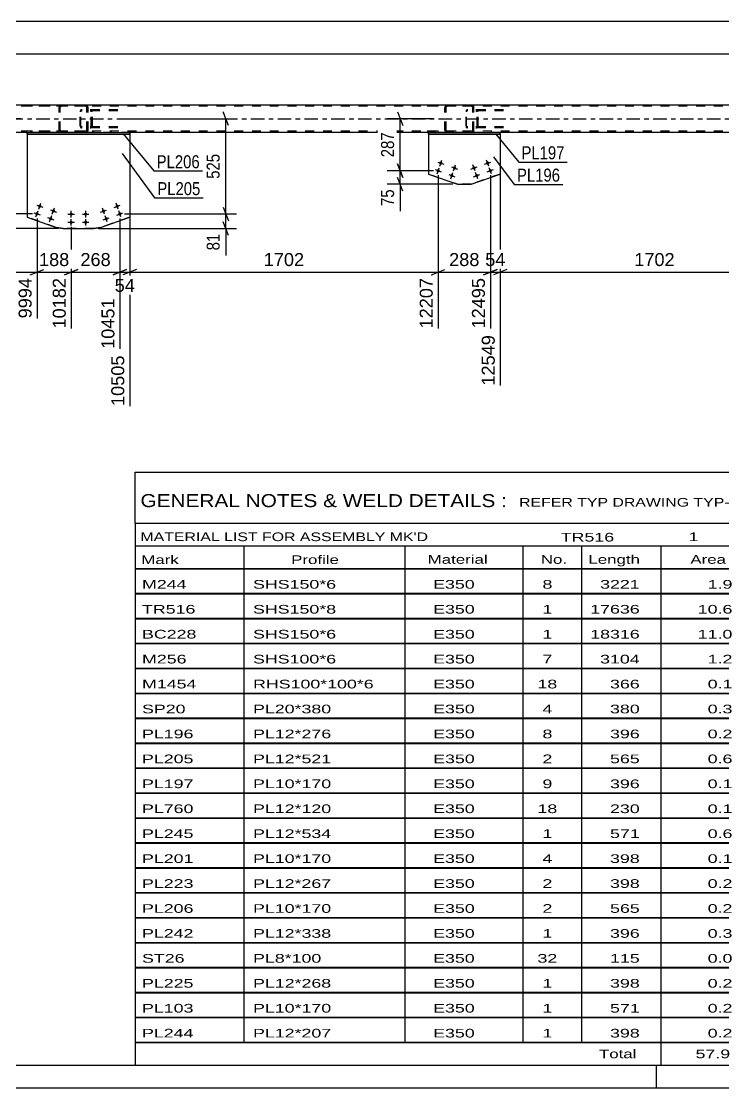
# Model space of a CAD drawing. Header units: millimetres. Extents: x -55 to 786, y -408 to 186.
# Drawn here: x 435.8 to 590.8, y -407.5 to -172.3 of the extents above; entities that cross this region are included whole.
import ezdxf

# ---------------------------------------------------------------- set-up
doc = ezdxf.new("R2010")
doc.units = ezdxf.units.MM
doc.linetypes.add('DXK_LINE_DOT2', pattern=[3.9198, 1.9599, -1.9599])
doc.linetypes.add('DXK_LINE_DOT3', pattern=[5.9187, 2.979, -0.9799, 0.9799, -0.9799])
doc.styles.add('Arial', font='ARIAL.TTF', dxfattribs={"height": 0.2})
doc.styles.add('Arial Narrow', font='ARIALN.TTF', dxfattribs={"height": 0.2})

# ---------------------------------------------------------------- blocks, each defined once
blk = doc.blocks.new('Unknown-318893114-1115')
at = {"color": 5, "linetype": 'Continuous'}
for p, q in [((-50.08, -402.53), (780.92, -402.53)), ((575.92, -407.53), (575.92, -402.53)), ((-55.08, -407.53), (785.92, -407.53))]:
    blk.add_line(p, q, dxfattribs=at)
blk = doc.blocks.new('Part-318893114-1688 - 1630')
at = {"color": 2, "linetype": 'Continuous'}
for p, q in [((437.09, -197.22), (437.09, -196.82)), ((437.09, -196.82), (459.7, -196.82)), ((437.09, -197.22), (459.7, -197.22)), ((459.7, -196.82), (459.7, -197.22))]:
    blk.add_line(p, q, dxfattribs=at)
at = {"color": 7, "linetype": 'DXK_LINE_DOT2'}
for p, q in [((437.09, -196.82), (437.09, -197.22)), ((459.7, -197.22), (459.7, -196.82))]:
    blk.add_line(p, q, dxfattribs=at)
blk = doc.blocks.new('Part-318893114-1696 - 1630')
at = {"color": 7, "linetype": 'DXK_LINE_DOT2'}
for p, q in [((533.93, -192.11), (533.91, -192.3)), ((533.91, -195.34), (533.91, -192.3)), ((533.98, -191.96), (533.93, -192.11)), ((534.07, -191.85), (533.98, -191.96)), ((534.04, -192.3), (534.05, -192.21)), ((534.04, -195.34), (534.04, -192.3)), ((534.05, -192.21), (534.08, -192.13)), ((534.17, -191.82), (534.07, -191.85)), ((534.08, -192.13), (534.12, -192.08)), ((534.12, -192.08), (534.17, -192.06)), ((542.18, -191.82), (534.17, -191.82)), ((542.18, -192.06), (534.17, -192.06)), ((535.64, -192.06), (535.64, -191.82)), ((536.28, -191.85), (536.09, -191.82)), ((536.09, -192.06), (536.18, -192.08)), ((536.18, -192.08), (536.26, -192.13)), ((536.26, -192.13), (536.32, -192.21)), ((536.32, -192.21), (536.34, -192.3)), ((536.34, -195.34), (536.34, -192.3)), ((536.59, -192.3), (536.55, -192.11)), ((536.59, -195.34), (536.59, -192.3)), ((533.91, -195.34), (533.93, -195.52)), ((533.93, -195.52), (533.98, -195.68)), ((533.98, -195.68), (534.07, -195.78)), ((534.05, -195.43), (534.04, -195.34)), ((534.08, -195.51), (534.05, -195.43)), ((534.07, -195.78), (534.17, -195.82)), ((534.12, -195.56), (534.08, -195.51)), ((534.17, -195.58), (534.12, -195.56)), ((542.18, -195.58), (534.17, -195.58)), ((542.18, -195.82), (534.17, -195.82)), ((535.64, -195.82), (535.64, -195.58)), ((536.18, -195.56), (536.09, -195.58)), ((536.09, -195.82), (536.28, -195.78)), ((536.26, -195.51), (536.18, -195.56)), ((536.32, -195.43), (536.26, -195.51)), ((536.34, -195.34), (536.32, -195.43)), ((536.55, -195.52), (536.59, -195.34))]:
    blk.add_line(p, q, dxfattribs=at)
for centre, start, end in [((536.1, -192.31), 23.8952, 68.8487), ((536.1, -195.32), 291.1513, 336.1048)]:
    blk.add_arc(centre, 0.492, start, end, dxfattribs=at)
blk = doc.blocks.new('Part-318893114-1697 - 1630')
at = {"color": 7, "linetype": 'DXK_LINE_DOT2'}
for p, q in [((448.79, -192.11), (448.77, -192.3)), ((448.77, -195.34), (448.77, -192.3)), ((448.85, -191.96), (448.79, -192.11)), ((448.94, -191.85), (448.85, -191.96)), ((448.91, -192.3), (448.92, -192.21)), ((448.91, -195.34), (448.91, -192.3)), ((448.92, -192.21), (448.94, -192.13)), ((449.04, -191.82), (448.94, -191.85)), ((448.94, -192.13), (448.99, -192.08)), ((448.99, -192.08), (449.04, -192.06)), ((457.05, -191.82), (449.04, -191.82)), ((457.05, -192.06), (449.04, -192.06)), ((450.51, -192.06), (450.51, -191.82)), ((451.14, -191.85), (450.95, -191.82)), ((450.95, -192.06), (451.05, -192.08)), ((451.05, -192.08), (451.13, -192.13)), ((451.13, -192.13), (451.18, -192.21)), ((451.18, -192.21), (451.2, -192.3)), ((451.2, -195.34), (451.2, -192.3)), ((451.46, -192.3), (451.42, -192.11)), ((451.46, -195.34), (451.46, -192.3)), ((448.77, -195.34), (448.79, -195.52)), ((448.79, -195.52), (448.85, -195.68)), ((448.85, -195.68), (448.94, -195.78)), ((448.92, -195.43), (448.91, -195.34)), ((448.94, -195.51), (448.92, -195.43)), ((448.99, -195.56), (448.94, -195.51)), ((448.94, -195.78), (449.04, -195.82)), ((449.04, -195.58), (448.99, -195.56)), ((457.05, -195.58), (449.04, -195.58)), ((457.05, -195.82), (449.04, -195.82)), ((450.51, -195.82), (450.51, -195.58)), ((451.05, -195.56), (450.95, -195.58)), ((450.95, -195.82), (451.14, -195.78)), ((451.13, -195.51), (451.05, -195.56)), ((451.18, -195.43), (451.13, -195.51)), ((451.2, -195.34), (451.18, -195.43)), ((451.42, -195.52), (451.46, -195.34))]:
    blk.add_line(p, q, dxfattribs=at)
for centre, start, end in [((450.97, -192.31), 23.8952, 68.8487), ((450.97, -195.32), 291.1513, 336.1048)]:
    blk.add_arc(centre, 0.492, start, end, dxfattribs=at)
blk = doc.blocks.new('Part-318893114-1897 - 1630')
at = {"color": 7, "linetype": 'DXK_LINE_DOT2'}
for p, q in [((535.13, -190.82), (522.78, -190.82)), ((535.13, -191.06), (522.78, -191.06)), ((529.3, -191.11), (529.26, -191.3)), ((529.26, -196.34), (529.26, -191.3)), ((529.51, -191.3), (529.53, -191.21)), ((529.51, -196.34), (529.51, -191.3)), ((529.53, -191.21), (529.59, -191.13)), ((529.77, -190.82), (529.57, -190.85)), ((529.59, -191.13), (529.67, -191.08)), ((529.67, -191.08), (529.77, -191.06)), ((535.33, -190.85), (535.13, -190.82)), ((535.13, -191.06), (535.23, -191.08)), ((535.23, -191.08), (535.31, -191.13)), ((535.31, -191.13), (535.37, -191.21)), ((535.37, -191.21), (535.39, -191.3)), ((535.39, -196.34), (535.39, -191.3)), ((535.64, -191.3), (535.6, -191.11)), ((535.64, -196.34), (535.64, -191.3)), ((535.13, -196.58), (522.78, -196.58)), ((535.13, -196.82), (522.78, -196.82)), ((529.26, -196.34), (529.3, -196.52)), ((529.53, -196.43), (529.51, -196.34)), ((529.59, -196.51), (529.53, -196.43)), ((529.57, -196.78), (529.77, -196.82)), ((529.67, -196.56), (529.59, -196.51)), ((529.77, -196.58), (529.67, -196.56)), ((535.23, -196.56), (535.13, -196.58)), ((535.13, -196.82), (535.33, -196.78)), ((535.31, -196.51), (535.23, -196.56)), ((535.37, -196.43), (535.31, -196.51)), ((535.39, -196.34), (535.37, -196.43)), ((535.6, -196.52), (535.64, -196.34))]:
    blk.add_line(p, q, dxfattribs=at)
for centre, start, end in [((529.75, -191.32), 110.7597, 155.6815), ((535.15, -191.32), 24.3185, 69.2403), ((529.75, -196.32), 204.3185, 249.2403), ((535.15, -196.32), 290.7597, 335.6815)]:
    blk.add_arc(centre, 0.496, start, end, dxfattribs=at)
blk = doc.blocks.new('Part-318893114-1896 - 1630')
at = {"color": 7, "linetype": 'DXK_LINE_DOT2'}
for p, q in [((450, -190.82), (437.64, -190.82)), ((450, -191.06), (437.64, -191.06)), ((444.16, -191.11), (444.12, -191.3)), ((444.12, -196.34), (444.12, -191.3)), ((444.38, -191.3), (444.4, -191.21)), ((444.38, -196.34), (444.38, -191.3)), ((444.4, -191.21), (444.45, -191.13)), ((444.63, -190.82), (444.44, -190.85)), ((444.45, -191.13), (444.53, -191.08)), ((444.53, -191.08), (444.63, -191.06)), ((450.19, -190.85), (450, -190.82)), ((450, -191.06), (450.09, -191.08)), ((450.09, -191.08), (450.18, -191.13)), ((450.18, -191.13), (450.23, -191.21)), ((450.23, -191.21), (450.25, -191.3)), ((450.25, -196.34), (450.25, -191.3)), ((450.51, -191.3), (450.47, -191.11)), ((450.51, -196.34), (450.51, -191.3)), ((450, -196.58), (437.64, -196.58)), ((450, -196.82), (437.64, -196.82)), ((444.12, -196.34), (444.16, -196.52)), ((444.4, -196.43), (444.38, -196.34)), ((444.45, -196.51), (444.4, -196.43)), ((444.44, -196.78), (444.63, -196.82)), ((444.53, -196.56), (444.45, -196.51)), ((444.63, -196.58), (444.53, -196.56)), ((450.09, -196.56), (450, -196.58)), ((450, -196.82), (450.19, -196.78)), ((450.18, -196.51), (450.09, -196.56)), ((450.23, -196.43), (450.18, -196.51)), ((450.25, -196.34), (450.23, -196.43)), ((450.47, -196.52), (450.51, -196.34))]:
    blk.add_line(p, q, dxfattribs=at)
for centre, start, end in [((444.61, -191.32), 110.7584, 155.6801), ((450.02, -191.32), 24.3199, 69.2416), ((444.61, -196.32), 204.3199, 249.2416), ((450.02, -196.32), 290.7584, 335.6801)]:
    blk.add_arc(centre, 0.496, start, end, dxfattribs=at)
blk = doc.blocks.new('Part-318893114-1892 - 1630')
at = {"color": 2, "linetype": 'Continuous'}
for p, q in [((719.92, -190.82), (54.37, -190.82)), ((437.09, -196.82), (371.19, -196.82)), ((525.6, -196.82), (459.7, -196.82)), ((607.36, -196.82), (541.45, -196.82))]:
    blk.add_line(p, q, dxfattribs=at)
at = {"color": 7, "linetype": 'DXK_LINE_DOT2'}
for p, q in [((719.92, -191.06), (54.37, -191.06)), ((719.92, -196.58), (54.37, -196.58)), ((459.7, -196.82), (437.09, -196.82)), ((541.45, -196.82), (525.6, -196.82))]:
    blk.add_line(p, q, dxfattribs=at)
at = {"color": 7, "linetype": 'DXK_LINE_DOT3'}
blk.add_line((54.37, -193.82), (719.92, -193.82), dxfattribs=at)
blk = doc.blocks.new('Part-318893114-1767 - 1630')
at = {"color": 2, "linetype": 'Continuous'}
for p, q in [((525.6, -197.22), (525.6, -196.82)), ((525.6, -196.82), (541.45, -196.82)), ((525.6, -197.22), (541.45, -197.22)), ((541.45, -196.82), (541.45, -197.22))]:
    blk.add_line(p, q, dxfattribs=at)
at = {"color": 7, "linetype": 'DXK_LINE_DOT2'}
for p, q in [((525.6, -196.82), (525.6, -197.22)), ((541.45, -197.22), (541.45, -196.82))]:
    blk.add_line(p, q, dxfattribs=at)
blk = doc.blocks.new('Bolt-318893114-1936 - 1630')
at = {"linetype": 'Continuous'}
for points in [[(528.03, -203.47), (528.06, -203.4), (528.1, -203.34), (528.16, -203.29), (528.23, -203.25), (528.3, -203.23), (528.38, -203.23), (528.45, -203.24), (528.52, -203.26), (528.59, -203.3), (528.64, -203.35), (528.68, -203.41), (528.71, -203.48), (528.72, -203.56), (528.72, -203.63), (528.71, -203.71), (528.67, -203.77), (528.63, -203.83), (528.57, -203.88), (528.5, -203.92), (528.43, -203.94), (528.36, -203.95), (528.28, -203.94), (528.21, -203.91), (528.15, -203.87), (528.09, -203.82), (528.05, -203.76), (528.02, -203.69), (528.01, -203.61), (528.01, -203.54)], [(531.04, -204.54), (531.07, -204.47), (531.12, -204.41), (531.18, -204.36), (531.24, -204.32), (531.32, -204.3), (531.39, -204.3), (531.47, -204.31), (531.54, -204.33), (531.6, -204.37), (531.66, -204.42), (531.7, -204.48), (531.73, -204.55), (531.74, -204.63), (531.74, -204.7), (531.72, -204.78), (531.69, -204.84), (531.64, -204.9), (531.59, -204.95), (531.52, -204.99), (531.45, -205.01), (531.37, -205.02), (531.3, -205.01), (531.23, -204.98), (531.16, -204.94), (531.11, -204.89), (531.07, -204.83), (531.04, -204.76), (531.02, -204.68), (531.02, -204.61)], [(527.42, -205.16), (527.46, -205.09), (527.5, -205.03), (527.56, -204.99), (527.63, -204.95), (527.7, -204.93), (527.77, -204.92), (527.85, -204.93), (527.92, -204.96), (527.98, -205), (528.04, -205.05), (528.08, -205.11), (528.11, -205.18), (528.12, -205.25), (528.12, -205.33), (528.1, -205.4), (528.07, -205.47), (528.03, -205.53), (527.97, -205.58), (527.9, -205.61), (527.83, -205.64), (527.75, -205.64), (527.68, -205.63), (527.61, -205.61), (527.54, -205.57), (527.49, -205.52), (527.45, -205.45), (527.42, -205.38), (527.41, -205.31), (527.41, -205.23)], [(530.44, -206.23), (530.47, -206.16), (530.52, -206.1), (530.58, -206.06), (530.64, -206.02), (530.71, -206), (530.79, -205.99), (530.86, -206), (530.94, -206.03), (531, -206.07), (531.05, -206.12), (531.1, -206.18), (531.13, -206.25), (531.14, -206.32), (531.14, -206.4), (531.12, -206.47), (531.09, -206.54), (531.04, -206.6), (530.98, -206.65), (530.92, -206.68), (530.85, -206.71), (530.77, -206.71), (530.7, -206.7), (530.62, -206.68), (530.56, -206.64), (530.51, -206.59), (530.46, -206.52), (530.43, -206.45), (530.42, -206.38), (530.42, -206.3)]]:
    blk.add_hatch(color=1, dxfattribs=at).paths.add_polyline_path(points)
at = {"color": 1, "linetype": 'Continuous'}
for p, q in [((527.52, -205.96), (528, -204.6)), ((527.69, -203.35), (529.04, -203.83)), ((528.13, -204.26), (528.61, -202.91)), ((530.7, -204.41), (532.06, -204.9)), ((531.14, -205.33), (531.62, -203.98)), ((527.09, -205.04), (528.44, -205.52)), ((530.1, -206.11), (531.46, -206.59)), ((530.54, -207.03), (531.02, -205.67))]:
    blk.add_line(p, q, dxfattribs=at)
blk = doc.blocks.new('Bolt-318893114-1937 - 1630')
at = {"linetype": 'Continuous'}
for points in [[(535.44, -204.38), (535.51, -204.34), (535.58, -204.31), (535.65, -204.3), (535.73, -204.3), (535.8, -204.32), (535.87, -204.35), (535.92, -204.4), (535.97, -204.46), (536.01, -204.52), (536.03, -204.6), (536.03, -204.67), (536.02, -204.75), (535.99, -204.82), (535.95, -204.88), (535.9, -204.93), (535.84, -204.98), (535.77, -205), (535.69, -205.01), (535.62, -205.01), (535.54, -204.99), (535.48, -204.96), (535.42, -204.91), (535.37, -204.85), (535.34, -204.79), (535.32, -204.71), (535.31, -204.64), (535.32, -204.56), (535.35, -204.49), (535.39, -204.43)], [(538.46, -203.31), (538.52, -203.27), (538.59, -203.24), (538.67, -203.23), (538.74, -203.23), (538.81, -203.25), (538.88, -203.28), (538.94, -203.33), (538.99, -203.39), (539.02, -203.45), (539.04, -203.53), (539.05, -203.6), (539.04, -203.68), (539.01, -203.75), (538.97, -203.81), (538.92, -203.86), (538.85, -203.91), (538.78, -203.93), (538.71, -203.95), (538.63, -203.94), (538.56, -203.92), (538.49, -203.89), (538.43, -203.84), (538.39, -203.78), (538.35, -203.72), (538.33, -203.64), (538.33, -203.57), (538.34, -203.49), (538.37, -203.42), (538.41, -203.36)], [(536.05, -206.07), (536.11, -206.03), (536.18, -206), (536.25, -205.99), (536.33, -206), (536.4, -206.02), (536.47, -206.05), (536.53, -206.1), (536.57, -206.15), (536.61, -206.22), (536.63, -206.29), (536.63, -206.37), (536.62, -206.44), (536.6, -206.51), (536.55, -206.58), (536.5, -206.63), (536.44, -206.67), (536.37, -206.7), (536.29, -206.71), (536.22, -206.71), (536.15, -206.69), (536.08, -206.66), (536.02, -206.61), (535.97, -206.55), (535.94, -206.48), (535.92, -206.41), (535.91, -206.34), (535.93, -206.26), (535.95, -206.19), (535.99, -206.13)], [(539.06, -205), (539.12, -204.96), (539.19, -204.94), (539.27, -204.92), (539.34, -204.93), (539.42, -204.95), (539.48, -204.98), (539.54, -205.03), (539.59, -205.08), (539.62, -205.15), (539.64, -205.22), (539.65, -205.3), (539.64, -205.37), (539.61, -205.44), (539.57, -205.51), (539.52, -205.56), (539.45, -205.6), (539.38, -205.63), (539.31, -205.64), (539.24, -205.64), (539.16, -205.62), (539.1, -205.59), (539.04, -205.54), (538.99, -205.48), (538.95, -205.41), (538.93, -205.34), (538.93, -205.27), (538.94, -205.19), (538.97, -205.12), (539.01, -205.06)]]:
    blk.add_hatch(color=1, dxfattribs=at).paths.add_polyline_path(points)
at = {"color": 1, "linetype": 'Continuous'}
for p, q in [((534.99, -204.9), (536.35, -204.41)), ((535.91, -205.33), (535.43, -203.98)), ((538.01, -203.83), (539.37, -203.35)), ((538.93, -204.26), (538.45, -202.91)), ((539.53, -205.96), (539.05, -204.6)), ((535.6, -206.59), (536.95, -206.11)), ((536.51, -207.03), (536.03, -205.67)), ((538.61, -205.52), (539.97, -205.04))]:
    blk.add_line(p, q, dxfattribs=at)
blk = doc.blocks.new('Part-318893114-1952 - 1630')
at = {"color": 2, "linetype": 'Continuous'}
for p, q in [((525.6, -197.22), (525.6, -206)), ((541.45, -197.22), (541.45, -206)), ((525.6, -206), (525.6, -206)), ((525.6, -206), (532.01, -208.27)), ((535.05, -208.27), (541.45, -206)), ((541.45, -206), (541.45, -206)), ((532.01, -208.27), (532.01, -208.27)), ((532.01, -208.27), (535.05, -208.27)), ((535.05, -208.27), (535.05, -208.27))]:
    blk.add_line(p, q, dxfattribs=at)
at = {"color": 7, "linetype": 'DXK_LINE_DOT2'}
for p, q in [((525.6, -197.22), (541.45, -197.22)), ((525.6, -197.22), (541.45, -197.22)), ((532.01, -208.27), (525.6, -206)), ((541.45, -206), (535.05, -208.27)), ((535.05, -208.27), (532.01, -208.27))]:
    blk.add_line(p, q, dxfattribs=at)
blk = doc.blocks.new('Bolt-318893114-1953 - 1630')
at = {"linetype": 'Continuous'}
for points in [[(439.52, -212.98), (439.55, -212.91), (439.6, -212.85), (439.65, -212.8), (439.72, -212.76), (439.79, -212.74), (439.87, -212.74), (439.94, -212.75), (440.01, -212.77), (440.08, -212.81), (440.13, -212.86), (440.17, -212.93), (440.2, -212.99), (440.22, -213.07), (440.21, -213.14), (440.2, -213.22), (440.16, -213.28), (440.12, -213.34), (440.06, -213.39), (440, -213.43), (439.92, -213.45), (439.85, -213.46), (439.77, -213.45), (439.7, -213.42), (439.64, -213.38), (439.58, -213.33), (439.54, -213.27), (439.51, -213.2), (439.5, -213.12), (439.5, -213.05)], [(442.53, -214.05), (442.57, -213.98), (442.61, -213.92), (442.67, -213.87), (442.74, -213.83), (442.81, -213.81), (442.88, -213.81), (442.96, -213.82), (443.03, -213.84), (443.09, -213.88), (443.15, -213.93), (443.19, -213.99), (443.22, -214.06), (443.23, -214.14), (443.23, -214.21), (443.21, -214.29), (443.18, -214.35), (443.13, -214.41), (443.08, -214.46), (443.01, -214.5), (442.94, -214.52), (442.86, -214.53), (442.79, -214.52), (442.72, -214.49), (442.65, -214.45), (442.6, -214.4), (442.56, -214.34), (442.53, -214.27), (442.51, -214.19), (442.52, -214.12)], [(438.92, -214.67), (438.95, -214.6), (439, -214.55), (439.05, -214.5), (439.12, -214.46), (439.19, -214.44), (439.27, -214.43), (439.34, -214.44), (439.41, -214.47), (439.48, -214.51), (439.53, -214.56), (439.57, -214.62), (439.6, -214.69), (439.61, -214.76), (439.61, -214.84), (439.6, -214.91), (439.56, -214.98), (439.52, -215.04), (439.46, -215.09), (439.39, -215.13), (439.32, -215.15), (439.25, -215.15), (439.17, -215.14), (439.1, -215.12), (439.04, -215.08), (438.98, -215.03), (438.94, -214.96), (438.91, -214.9), (438.9, -214.82), (438.9, -214.75)], [(441.93, -215.74), (441.97, -215.67), (442.01, -215.61), (442.07, -215.57), (442.13, -215.53), (442.21, -215.51), (442.28, -215.5), (442.36, -215.51), (442.43, -215.54), (442.49, -215.58), (442.55, -215.63), (442.59, -215.69), (442.62, -215.76), (442.63, -215.83), (442.63, -215.91), (442.61, -215.98), (442.58, -216.05), (442.53, -216.11), (442.48, -216.16), (442.41, -216.2), (442.34, -216.22), (442.26, -216.22), (442.19, -216.21), (442.12, -216.19), (442.05, -216.15), (442, -216.1), (441.96, -216.03), (441.93, -215.96), (441.91, -215.89), (441.92, -215.82)]]:
    blk.add_hatch(color=1, dxfattribs=at).paths.add_polyline_path(points)
at = {"color": 1, "linetype": 'Continuous'}
for p, q in [((439.18, -212.86), (440.54, -213.34)), ((439.62, -213.78), (440.1, -212.42)), ((442.2, -213.93), (443.55, -214.41)), ((442.63, -214.85), (443.11, -213.49)), ((438.58, -214.55), (439.93, -215.03)), ((439.02, -215.47), (439.5, -214.11)), ((441.59, -215.62), (442.95, -216.1)), ((442.03, -216.54), (442.51, -215.18))]:
    blk.add_line(p, q, dxfattribs=at)
blk = doc.blocks.new('Bolt-318893114-1954 - 1630')
at = {"linetype": 'Continuous'}
for points in [[(446.43, -214.85, -1), (447.15, -214.85, -1)], [(446.43, -216.65, -1), (447.15, -216.65, -1)], [(449.63, -214.85, -1), (450.35, -214.85, -1)], [(449.63, -216.65, -1), (450.35, -216.65, -1)]]:
    blk.add_hatch(color=1, dxfattribs=at).paths.add_polyline_path(points)
at = {"color": 1, "linetype": 'Continuous'}
for p, q in [((446.07, -214.85), (447.51, -214.85)), ((446.79, -215.57), (446.79, -214.13)), ((446.79, -217.37), (446.79, -215.93)), ((449.27, -214.85), (450.71, -214.85)), ((449.99, -215.57), (449.99, -214.13)), ((449.99, -217.37), (449.99, -215.93)), ((446.07, -216.65), (447.51, -216.65)), ((449.27, -216.65), (450.71, -216.65))]:
    blk.add_line(p, q, dxfattribs=at)
blk = doc.blocks.new('Bolt-318893114-1966 - 1630')
at = {"linetype": 'Continuous'}
for points in [[(453.69, -213.9), (453.75, -213.86), (453.82, -213.83), (453.89, -213.82), (453.97, -213.82), (454.04, -213.84), (454.11, -213.87), (454.17, -213.92), (454.22, -213.98), (454.25, -214.05), (454.27, -214.12), (454.27, -214.19), (454.26, -214.27), (454.24, -214.34), (454.2, -214.4), (454.14, -214.45), (454.08, -214.5), (454.01, -214.52), (453.94, -214.54), (453.86, -214.53), (453.79, -214.51), (453.72, -214.48), (453.66, -214.43), (453.61, -214.37), (453.58, -214.31), (453.56, -214.23), (453.56, -214.16), (453.57, -214.09), (453.59, -214.01), (453.63, -213.95)], [(456.7, -212.83), (456.77, -212.79), (456.84, -212.76), (456.91, -212.75), (456.99, -212.75), (457.06, -212.77), (457.13, -212.8), (457.18, -212.85), (457.23, -212.91), (457.27, -212.98), (457.29, -213.05), (457.29, -213.12), (457.28, -213.2), (457.25, -213.27), (457.21, -213.33), (457.16, -213.38), (457.1, -213.43), (457.03, -213.45), (456.95, -213.47), (456.88, -213.46), (456.8, -213.44), (456.74, -213.41), (456.68, -213.36), (456.63, -213.3), (456.6, -213.24), (456.58, -213.16), (456.57, -213.09), (456.58, -213.02), (456.61, -212.94), (456.65, -212.88)], [(454.29, -215.59), (454.35, -215.55), (454.42, -215.53), (454.5, -215.51), (454.57, -215.52), (454.64, -215.54), (454.71, -215.57), (454.77, -215.62), (454.82, -215.67), (454.85, -215.74), (454.87, -215.81), (454.88, -215.89), (454.87, -215.96), (454.84, -216.03), (454.8, -216.1), (454.75, -216.15), (454.68, -216.19), (454.61, -216.22), (454.54, -216.23), (454.46, -216.23), (454.39, -216.21), (454.32, -216.18), (454.26, -216.13), (454.22, -216.07), (454.18, -216), (454.16, -215.93), (454.16, -215.86), (454.17, -215.78), (454.2, -215.71), (454.24, -215.65)], [(457.3, -214.52), (457.37, -214.48), (457.44, -214.46), (457.51, -214.44), (457.59, -214.45), (457.66, -214.47), (457.73, -214.5), (457.79, -214.55), (457.83, -214.6), (457.87, -214.67), (457.89, -214.74), (457.89, -214.82), (457.88, -214.89), (457.85, -214.96), (457.81, -215.03), (457.76, -215.08), (457.7, -215.12), (457.63, -215.15), (457.55, -215.16), (457.48, -215.16), (457.41, -215.14), (457.34, -215.11), (457.28, -215.06), (457.23, -215), (457.2, -214.93), (457.18, -214.86), (457.17, -214.79), (457.18, -214.71), (457.21, -214.64), (457.25, -214.58)]]:
    blk.add_hatch(color=1, dxfattribs=at).paths.add_polyline_path(points)
at = {"color": 1, "linetype": 'Continuous'}
for p, q in [((453.24, -214.42), (454.59, -213.94)), ((454.16, -214.85), (453.67, -213.5)), ((456.25, -213.35), (457.61, -212.87)), ((457.17, -213.78), (456.69, -212.43)), ((453.84, -216.11), (455.2, -215.63)), ((454.76, -216.55), (454.28, -215.19)), ((456.85, -215.04), (458.21, -214.56)), ((457.77, -215.48), (457.29, -214.12))]:
    blk.add_line(p, q, dxfattribs=at)
blk = doc.blocks.new('Part-318893114-1971 - 1630')
at = {"color": 2, "linetype": 'Continuous'}
for p, q in [((437.09, -197.22), (437.09, -215.51)), ((459.7, -197.22), (459.7, -215.52)), ((437.09, -215.51), (437.09, -215.51)), ((437.09, -215.51), (443.5, -217.78)), ((453.29, -217.79), (459.7, -215.52)), ((459.7, -215.52), (459.7, -215.52)), ((443.5, -217.78), (443.5, -217.78)), ((443.5, -217.78), (444.99, -218.05)), ((444.99, -218.05), (444.99, -218.05)), ((444.99, -218.05), (451.79, -218.05)), ((451.79, -218.05), (453.29, -217.79)), ((451.79, -218.05), (451.79, -218.05)), ((453.29, -217.79), (453.29, -217.79))]:
    blk.add_line(p, q, dxfattribs=at)
at = {"color": 7, "linetype": 'DXK_LINE_DOT2'}
for p, q in [((437.09, -197.22), (459.7, -197.22)), ((437.09, -197.22), (459.7, -197.22)), ((443.5, -217.78), (437.09, -215.51)), ((459.7, -215.52), (453.29, -217.79)), ((444.99, -218.05), (443.5, -217.78)), ((451.79, -218.05), (444.99, -218.05)), ((453.29, -217.79), (451.79, -218.05))]:
    blk.add_line(p, q, dxfattribs=at)
blk = doc.blocks.new('StraightDimension-318893114-2339 - 1630')
at = {"color": 7, "linetype": 'Continuous'}
for p, q in [((459.7, -198.02), (459.7, -257.17)), ((527.76, -206.28), (527.76, -240.07)), ((461.2, -227.05), (458.2, -228.25)), ((459.7, -227.65), (527.76, -227.65)), ((526.26, -228.25), (529.26, -227.05))]:
    blk.add_line(p, q, dxfattribs=at)
at = {"color": 0}
blk.add_wipeout([(498.78, -226.9), (498.78, -222.7), (488.68, -222.7), (488.68, -226.9)], dxfattribs=at)
at = {"color": 0, "linetype": 'Continuous'}
blk.add_wipeout([(527.16, -228.35), (522.96, -228.35), (522.96, -240.67), (527.16, -240.67)], dxfattribs=at)
at = {"color": 3, "style": 'Arial'}
blk.add_text('1702', height=2.865, dxfattribs=at).set_placement((489.28, -226.3))
at = {"color": 3, "linetype": 'Continuous', "style": 'Arial'}
blk.add_text('12207', height=2.865, rotation=90.0002, dxfattribs=at).set_placement((526.56, -240.07))
blk = doc.blocks.new('StraightDimension-318893114-2606 - 1630')
at = {"color": 7, "linetype": 'Continuous'}
for p, q in [((480.3, -213.3), (481.5, -216.3)), ((458.53, -214.8), (483.3, -214.8)), ((480.9, -218.05), (480.9, -214.8)), ((452.79, -218.05), (483.3, -218.05)), ((481.5, -219.55), (480.3, -216.55))]:
    blk.add_line(p, q, dxfattribs=at)
at = {"color": 0}
blk.add_wipeout([(480.15, -218.58), (475.95, -218.58), (475.95, -223.43), (480.15, -223.43)], dxfattribs=at)
at = {"color": 7, "linetype": 'Continuous'}
blk.add_line((480.9, -218.05), (480.9, -223.96), dxfattribs=at)
blk.add_line((480.9, -218.05), (480.9, -223.96), dxfattribs=at)
at = {"color": 3, "style": 'Arial Narrow'}
blk.add_text('81', height=2.863, rotation=90.0002, dxfattribs=at).set_placement((479.55, -222.83))
blk = doc.blocks.new('StraightDimension-318893114-2590 - 1630')
at = {"color": 7, "linetype": 'Continuous'}
for p, q in [((481.5, -195.32), (480.3, -192.32)), ((458.52, -193.82), (483.3, -193.82)), ((480.9, -214.8), (480.9, -193.82)), ((480.3, -213.3), (481.5, -216.3)), ((458.53, -214.8), (483.3, -214.8))]:
    blk.add_line(p, q, dxfattribs=at)
at = {"color": 0}
blk.add_wipeout([(480.15, -200.97), (475.95, -200.97), (475.95, -207.65), (480.15, -207.65)], dxfattribs=at)
at = {"color": 3, "style": 'Arial Narrow'}
blk.add_text('525', height=2.863, rotation=90.0002, dxfattribs=at).set_placement((479.55, -207.05))
blk = doc.blocks.new('StraightDimension-318893114-2316 - 1630')
at = {"color": 7, "linetype": 'Continuous'}
for p, q in [((541.45, -198.22), (541.45, -252.67)), ((609.52, -215.79), (609.52, -240.07)), ((542.95, -227.05), (539.95, -228.25)), ((541.45, -227.65), (609.52, -227.65)), ((608.02, -228.25), (611.02, -227.05))]:
    blk.add_line(p, q, dxfattribs=at)
at = {"color": 0}
blk.add_wipeout([(580.54, -226.9), (580.54, -222.7), (570.44, -222.7), (570.44, -226.9)], dxfattribs=at)
at = {"color": 0, "linetype": 'Continuous'}
blk.add_wipeout([(608.92, -228.35), (604.72, -228.35), (604.72, -240.67), (608.92, -240.67)], dxfattribs=at)
at = {"color": 3, "style": 'Arial'}
blk.add_text('1702', height=2.865, dxfattribs=at).set_placement((571.04, -226.3))
at = {"color": 3, "linetype": 'Continuous', "style": 'Arial'}
blk.add_text('14251', height=2.865, rotation=90.0002, dxfattribs=at).set_placement((608.32, -240.07))
blk = doc.blocks.new('StraightDimension-318893114-2323 - 1630')
at = {"color": 7, "linetype": 'Continuous'}
for p, q in [((541.45, -198.22), (541.45, -252.67)), ((539.29, -206.28), (539.29, -240.07)), ((537.79, -228.25), (540.79, -227.05)), ((539.29, -227.65), (541.45, -227.65)), ((542.95, -227.05), (539.95, -228.25))]:
    blk.add_line(p, q, dxfattribs=at)
at = {"color": 0}
blk.add_wipeout([(543.2, -226.9), (543.2, -222.7), (537.55, -222.7), (537.55, -226.9)], dxfattribs=at)
at = {"color": 0, "linetype": 'Continuous'}
blk.add_wipeout([(540.85, -240.95), (536.65, -240.95), (536.65, -253.27), (540.85, -253.27)], dxfattribs=at)
at = {"color": 3, "style": 'Arial'}
blk.add_text('54', height=2.865, dxfattribs=at).set_placement((538.15, -226.3))
at = {"color": 3, "linetype": 'Continuous', "style": 'Arial'}
blk.add_text('12549', height=2.865, rotation=90.0002, dxfattribs=at).set_placement((540.25, -252.67))
blk = doc.blocks.new('StraightDimension-318893114-2330 - 1630')
at = {"color": 7, "linetype": 'Continuous'}
for p, q in [((527.76, -206.28), (527.76, -240.07)), ((539.29, -206.28), (539.29, -240.07)), ((526.26, -228.25), (529.26, -227.05)), ((527.76, -227.65), (539.29, -227.65)), ((540.79, -227.05), (537.79, -228.25))]:
    blk.add_line(p, q, dxfattribs=at)
at = {"color": 0}
blk.add_wipeout([(537.46, -226.9), (537.46, -222.7), (529.59, -222.7), (529.59, -226.9)], dxfattribs=at)
at = {"color": 0, "linetype": 'Continuous'}
blk.add_wipeout([(538.69, -228.35), (534.49, -228.35), (534.49, -240.67), (538.69, -240.67)], dxfattribs=at)
at = {"color": 3, "style": 'Arial'}
blk.add_text('288', height=2.865, dxfattribs=at).set_placement((530.19, -226.3))
at = {"color": 3, "linetype": 'Continuous', "style": 'Arial'}
blk.add_text('12495', height=2.865, rotation=90.0002, dxfattribs=at).set_placement((538.09, -240.07))
blk = doc.blocks.new('StraightDimension-318893114-2346 - 1630')
at = {"color": 7, "linetype": 'Continuous'}
for p, q in [((459.7, -198.02), (459.7, -257.17)), ((457.53, -215.8), (457.53, -244.57)), ((456.03, -228.25), (459.03, -227.05)), ((457.53, -227.65), (459.7, -227.65)), ((461.2, -227.05), (458.2, -228.25))]:
    blk.add_line(p, q, dxfattribs=at)
at = {"color": 0}
blk.add_wipeout([(461.44, -232.6), (461.44, -228.4), (455.79, -228.4), (455.79, -232.6)], dxfattribs=at)
at = {"color": 0, "linetype": 'Continuous'}
blk.add_wipeout([(459.1, -245.45), (454.9, -245.45), (454.9, -257.77), (459.1, -257.77)], dxfattribs=at)
at = {"color": 3, "style": 'Arial'}
blk.add_text('54', height=2.865, dxfattribs=at).set_placement((456.39, -232))
at = {"color": 3, "linetype": 'Continuous', "style": 'Arial'}
blk.add_text('10505', height=2.865, rotation=90.0002, dxfattribs=at).set_placement((458.5, -257.17))
blk = doc.blocks.new('StraightDimension-318893114-2353 - 1630')
at = {"color": 7, "linetype": 'Continuous'}
for p, q in [((457.53, -215.8), (457.53, -244.57)), ((446.79, -217.65), (446.79, -240.07)), ((445.29, -228.25), (448.29, -227.05)), ((446.79, -227.65), (457.53, -227.65)), ((459.03, -227.05), (456.03, -228.25))]:
    blk.add_line(p, q, dxfattribs=at)
at = {"color": 0}
blk.add_wipeout([(456.1, -226.9), (456.1, -222.7), (448.23, -222.7), (448.23, -226.9)], dxfattribs=at)
at = {"color": 0, "linetype": 'Continuous'}
blk.add_wipeout([(456.93, -232.85), (452.73, -232.85), (452.73, -245.17), (456.93, -245.17)], dxfattribs=at)
at = {"color": 3, "style": 'Arial'}
blk.add_text('268', height=2.865, dxfattribs=at).set_placement((448.83, -226.3))
at = {"color": 3, "linetype": 'Continuous', "style": 'Arial'}
blk.add_text('10451', height=2.865, rotation=90.0002, dxfattribs=at).set_placement((456.33, -244.57))
blk = doc.blocks.new('StraightDimension-318893114-2362 - 1630')
at = {"color": 7, "linetype": 'Continuous'}
for p, q in [((439.26, -215.79), (439.26, -237.84)), ((446.79, -217.65), (446.79, -240.07)), ((437.76, -228.25), (440.76, -227.05)), ((439.26, -227.65), (446.79, -227.65)), ((448.29, -227.05), (445.29, -228.25))]:
    blk.add_line(p, q, dxfattribs=at)
at = {"color": 0}
blk.add_wipeout([(446.96, -226.9), (446.96, -222.7), (439.09, -222.7), (439.09, -226.9)], dxfattribs=at)
at = {"color": 0, "linetype": 'Continuous'}
blk.add_wipeout([(446.19, -228.35), (441.99, -228.35), (441.99, -240.67), (446.19, -240.67)], dxfattribs=at)
at = {"color": 3, "style": 'Arial'}
blk.add_text('188', height=2.865, dxfattribs=at).set_placement((439.69, -226.3))
at = {"color": 3, "linetype": 'Continuous', "style": 'Arial'}
blk.add_text('10182', height=2.865, rotation=90.0002, dxfattribs=at).set_placement((445.59, -240.07))
blk = doc.blocks.new('StraightDimension-318893114-2371 - 1630')
at = {"color": 7, "linetype": 'Continuous'}
for p, q in [((371.19, -198.22), (371.19, -248.04)), ((439.26, -215.79), (439.26, -237.84)), ((372.69, -227.05), (369.69, -228.25)), ((371.19, -227.65), (439.26, -227.65)), ((437.76, -228.25), (440.76, -227.05))]:
    blk.add_line(p, q, dxfattribs=at)
at = {"color": 0}
blk.add_wipeout([(410.27, -226.9), (410.27, -222.7), (400.17, -222.7), (400.17, -226.9)], dxfattribs=at)
at = {"color": 0, "linetype": 'Continuous'}
blk.add_wipeout([(438.66, -228.35), (434.46, -228.35), (434.46, -238.44), (438.66, -238.44)], dxfattribs=at)
at = {"color": 3, "style": 'Arial'}
blk.add_text('1702', height=2.865, dxfattribs=at).set_placement((400.77, -226.3))
at = {"color": 3, "linetype": 'Continuous', "style": 'Arial'}
blk.add_text('9994', height=2.865, rotation=90.0002, dxfattribs=at).set_placement((438.06, -237.84))
blk = doc.blocks.new('StraightDimension-318893114-2432 - 1630')
at = {"color": 7, "linetype": 'Continuous'}
blk.add_line((42.27, -179.51), (732.02, -179.51), dxfattribs=at)
blk = doc.blocks.new('StraightDimension-318893114-2471 - 1630')
at = {"color": 7, "linetype": 'Continuous'}
blk.add_line((41.47, -172.32), (732.82, -172.32), dxfattribs=at)
blk = doc.blocks.new('StraightDimension-318893114-2563 - 1630')
at = {"color": 7, "linetype": 'Continuous'}
for p, q in [((424.12, -213.29), (425.32, -216.29)), ((438.26, -214.79), (421.87, -214.79)), ((424.72, -218.05), (424.72, -214.79)), ((443.99, -218.05), (421.87, -218.05)), ((425.32, -219.55), (424.12, -216.55))]:
    blk.add_line(p, q, dxfattribs=at)
at = {"color": 0}
blk.add_wipeout([(423.97, -218.58), (419.77, -218.58), (419.77, -223.43), (423.97, -223.43)], dxfattribs=at)
at = {"color": 7, "linetype": 'Continuous'}
blk.add_line((424.72, -218.05), (424.72, -223.96), dxfattribs=at)
blk.add_line((424.72, -218.05), (424.72, -223.96), dxfattribs=at)
at = {"color": 3, "style": 'Arial Narrow'}
blk.add_text('81', height=2.863, rotation=90.0002, dxfattribs=at).set_placement((423.37, -222.83))
blk = doc.blocks.new('StraightDimension-318893114-2573 - 1630')
at = {"color": 7, "linetype": 'Continuous'}
for p, q in [((425.32, -195.32), (424.12, -192.32)), ((435.66, -193.82), (421.87, -193.82)), ((424.72, -214.79), (424.72, -193.82)), ((424.12, -213.29), (425.32, -216.29)), ((438.26, -214.79), (421.87, -214.79))]:
    blk.add_line(p, q, dxfattribs=at)
at = {"color": 0}
blk.add_wipeout([(423.97, -200.96), (419.77, -200.96), (419.77, -207.65), (423.97, -207.65)], dxfattribs=at)
at = {"color": 3, "style": 'Arial Narrow'}
blk.add_text('524', height=2.863, rotation=90.0002, dxfattribs=at).set_placement((423.37, -207.05))
blk = doc.blocks.new('StraightDimension-318893114-2617 - 1630')
at = {"color": 7, "linetype": 'Continuous'}
for p, q in [((518.78, -203.78), (519.98, -206.78)), ((526.76, -205.28), (516.53, -205.28)), ((519.98, -209.77), (518.78, -206.77)), ((519.38, -208.27), (519.38, -205.28)), ((531.01, -208.27), (516.53, -208.27))]:
    blk.add_line(p, q, dxfattribs=at)
at = {"color": 0}
blk.add_wipeout([(518.63, -208.8), (514.43, -208.8), (514.43, -213.65), (518.63, -213.65)], dxfattribs=at)
at = {"color": 7, "linetype": 'Continuous'}
blk.add_line((519.38, -208.27), (519.38, -214.18), dxfattribs=at)
blk.add_line((519.38, -208.27), (519.38, -214.18), dxfattribs=at)
at = {"color": 3, "style": 'Arial Narrow'}
blk.add_text('75', height=2.863, rotation=90.0002, dxfattribs=at).set_placement((518.03, -213.05))
blk = doc.blocks.new('StraightDimension-318893114-2627 - 1630')
at = {"color": 7, "linetype": 'Continuous'}
for p, q in [((518.78, -192.32), (519.98, -195.32)), ((526.75, -193.82), (516.53, -193.82)), ((519.38, -205.28), (519.38, -193.82)), ((519.98, -206.78), (518.78, -203.78)), ((526.76, -205.28), (516.53, -205.28))]:
    blk.add_line(p, q, dxfattribs=at)
at = {"color": 0}
blk.add_wipeout([(518.63, -196.21), (514.43, -196.21), (514.43, -202.89), (518.63, -202.89)], dxfattribs=at)
at = {"color": 3, "style": 'Arial Narrow'}
blk.add_text('287', height=2.863, rotation=90.0002, dxfattribs=at).set_placement((518.03, -202.29))
blk = doc.blocks.new('Unknown-318893114-9052')
at = {"color": 7, "linetype": 'Continuous'}
for p, q in [((460.92, -271.78), (620.92, -271.78)), ((460.92, -283.03), (460.92, -271.78)), ((460.92, -283.03), (620.92, -283.03)), ((460.92, -283.03), (460.92, -288.03)), ((460.92, -288.03), (620.92, -288.03)), ((460.92, -288.03), (460.92, -293.03)), ((484.92, -288.03), (484.92, -293.03)), ((520.42, -288.03), (520.42, -293.03)), ((546.42, -288.03), (546.42, -293.03)), ((559.42, -288.03), (559.42, -293.03)), ((576.92, -288.03), (576.92, -293.03)), ((460.92, -293.03), (620.92, -293.03)), ((460.92, -293.08), (460.92, -298.48)), ((460.92, -293.08), (620.92, -293.08)), ((484.92, -293.03), (484.92, -298.53)), ((520.42, -293.03), (520.42, -298.53)), ((546.42, -293.03), (546.42, -298.53)), ((559.42, -293.03), (559.42, -298.53)), ((576.92, -293.03), (576.92, -298.53)), ((460.92, -298.48), (620.92, -298.48)), ((460.92, -298.58), (460.92, -303.98)), ((460.92, -298.58), (620.92, -298.58)), ((484.92, -298.53), (484.92, -304.03)), ((520.42, -298.53), (520.42, -304.03)), ((546.42, -298.53), (546.42, -304.03)), ((559.42, -298.53), (559.42, -304.03)), ((576.92, -298.53), (576.92, -304.03)), ((460.92, -303.98), (620.92, -303.98)), ((460.92, -304.08), (460.92, -309.48)), ((460.92, -304.08), (620.92, -304.08)), ((484.92, -304.03), (484.92, -309.53)), ((520.42, -304.03), (520.42, -309.53)), ((546.42, -304.03), (546.42, -309.53)), ((559.42, -304.03), (559.42, -309.53)), ((576.92, -304.03), (576.92, -309.53)), ((460.92, -309.48), (620.92, -309.48)), ((460.92, -309.58), (460.92, -314.98)), ((460.92, -309.58), (620.92, -309.58)), ((484.92, -309.53), (484.92, -315.03)), ((520.42, -309.53), (520.42, -315.03)), ((546.42, -309.53), (546.42, -315.03)), ((559.42, -309.53), (559.42, -315.03)), ((576.92, -309.53), (576.92, -315.03)), ((460.92, -314.98), (620.92, -314.98)), ((460.92, -315.08), (460.92, -320.48)), ((460.92, -315.08), (620.92, -315.08)), ((484.92, -315.03), (484.92, -320.53)), ((520.42, -315.03), (520.42, -320.53)), ((546.42, -315.03), (546.42, -320.53)), ((559.42, -315.03), (559.42, -320.53)), ((576.92, -315.03), (576.92, -320.53)), ((460.92, -320.48), (620.92, -320.48)), ((460.92, -320.58), (460.92, -325.98)), ((460.92, -320.58), (620.92, -320.58)), ((484.92, -320.53), (484.92, -326.03)), ((520.42, -320.53), (520.42, -326.03)), ((546.42, -320.53), (546.42, -326.03)), ((559.42, -320.53), (559.42, -326.03)), ((576.92, -320.53), (576.92, -326.03)), ((460.92, -325.98), (620.92, -325.98)), ((460.92, -326.08), (460.92, -331.48)), ((460.92, -326.08), (620.92, -326.08)), ((484.92, -326.03), (484.92, -331.53)), ((520.42, -326.03), (520.42, -331.53)), ((546.42, -326.03), (546.42, -331.53)), ((559.42, -326.03), (559.42, -331.53)), ((576.92, -326.03), (576.92, -331.53)), ((460.92, -331.48), (620.92, -331.48)), ((460.92, -331.58), (460.92, -336.98)), ((460.92, -331.58), (620.92, -331.58)), ((484.92, -331.53), (484.92, -337.03)), ((520.42, -331.53), (520.42, -337.03)), ((546.42, -331.53), (546.42, -337.03)), ((559.42, -331.53), (559.42, -337.03)), ((576.92, -331.53), (576.92, -337.03)), ((460.92, -336.98), (620.92, -336.98)), ((460.92, -337.08), (460.92, -342.48)), ((460.92, -337.08), (620.92, -337.08)), ((484.92, -337.03), (484.92, -342.53)), ((520.42, -337.03), (520.42, -342.53)), ((546.42, -337.03), (546.42, -342.53)), ((559.42, -337.03), (559.42, -342.53)), ((576.92, -337.03), (576.92, -342.53)), ((460.92, -342.48), (620.92, -342.48)), ((460.92, -342.58), (460.92, -347.98)), ((460.92, -342.58), (620.92, -342.58)), ((484.92, -342.53), (484.92, -348.03)), ((520.42, -342.53), (520.42, -348.03)), ((546.42, -342.53), (546.42, -348.03)), ((559.42, -342.53), (559.42, -348.03)), ((576.92, -342.53), (576.92, -348.03)), ((460.92, -347.98), (620.92, -347.98)), ((460.92, -348.08), (460.92, -353.48)), ((460.92, -348.08), (620.92, -348.08)), ((484.92, -348.03), (484.92, -353.53)), ((520.42, -348.03), (520.42, -353.53)), ((546.42, -348.03), (546.42, -353.53)), ((559.42, -348.03), (559.42, -353.53)), ((576.92, -348.03), (576.92, -353.53)), ((460.92, -353.48), (620.92, -353.48)), ((460.92, -353.58), (460.92, -358.98)), ((460.92, -353.58), (620.92, -353.58)), ((484.92, -353.53), (484.92, -359.03)), ((520.42, -353.53), (520.42, -359.03)), ((546.42, -353.53), (546.42, -359.03)), ((559.42, -353.53), (559.42, -359.03)), ((576.92, -353.53), (576.92, -359.03)), ((460.92, -358.98), (620.92, -358.98)), ((460.92, -359.08), (460.92, -364.48)), ((460.92, -359.08), (620.92, -359.08)), ((484.92, -359.03), (484.92, -364.53)), ((520.42, -359.03), (520.42, -364.53)), ((546.42, -359.03), (546.42, -364.53)), ((559.42, -359.03), (559.42, -364.53)), ((576.92, -359.03), (576.92, -364.53)), ((460.92, -364.48), (620.92, -364.48)), ((484.92, -364.53), (484.92, -370.03)), ((520.42, -364.53), (520.42, -370.03)), ((546.42, -364.53), (546.42, -370.03)), ((559.42, -364.53), (559.42, -370.03)), ((576.92, -364.53), (576.92, -370.03)), ((460.92, -364.58), (460.92, -369.98)), ((460.92, -364.58), (620.92, -364.58)), ((460.92, -369.98), (620.92, -369.98)), ((460.92, -370.08), (460.92, -375.48)), ((460.92, -370.08), (620.92, -370.08)), ((484.92, -370.03), (484.92, -375.53)), ((520.42, -370.03), (520.42, -375.53)), ((546.42, -370.03), (546.42, -375.53)), ((559.42, -370.03), (559.42, -375.53)), ((576.92, -370.03), (576.92, -375.53)), ((460.92, -375.48), (620.92, -375.48)), ((460.92, -375.58), (460.92, -380.98)), ((460.92, -375.58), (620.92, -375.58)), ((484.92, -375.53), (484.92, -381.03)), ((520.42, -375.53), (520.42, -381.03)), ((546.42, -375.53), (546.42, -381.03)), ((559.42, -375.53), (559.42, -381.03)), ((576.92, -375.53), (576.92, -381.03)), ((460.92, -380.98), (620.92, -380.98)), ((484.92, -381.03), (484.92, -386.53)), ((520.42, -381.03), (520.42, -386.53)), ((546.42, -381.03), (546.42, -386.53)), ((559.42, -381.03), (559.42, -386.53)), ((576.92, -381.03), (576.92, -386.53)), ((460.92, -381.08), (460.92, -386.48)), ((460.92, -381.08), (620.92, -381.08)), ((460.92, -386.48), (620.92, -386.48)), ((460.92, -386.58), (460.92, -391.98)), ((460.92, -386.58), (620.92, -386.58)), ((484.92, -386.53), (484.92, -392.03)), ((520.42, -386.53), (520.42, -392.03)), ((546.42, -386.53), (546.42, -392.03)), ((559.42, -386.53), (559.42, -392.03)), ((576.92, -386.53), (576.92, -392.03)), ((460.92, -391.98), (620.92, -391.98)), ((460.92, -392.08), (460.92, -397.48)), ((460.92, -392.08), (620.92, -392.08)), ((484.92, -392.03), (484.92, -397.53)), ((520.42, -392.03), (520.42, -397.53)), ((546.42, -392.03), (546.42, -397.53)), ((559.42, -392.03), (559.42, -397.53)), ((576.92, -392.03), (576.92, -397.53)), ((460.92, -397.48), (620.92, -397.48)), ((460.92, -397.53), (620.92, -397.53)), ((460.92, -397.53), (460.92, -402.53)), ((576.92, -397.53), (576.92, -402.53)), ((460.92, -402.53), (620.92, -402.53))]:
    blk.add_line(p, q, dxfattribs=at)
at = {"color": 7, "style": 'Arial Narrow'}
for s, height, width, p in [('GENERAL NOTES & WELD DETAILS :', 2.8633, 1.4, (462.07, -279.47)), ('REFER TYP DRAWING TYP-01', 1.9089, 1.6, (545.62, -279.37)), ("MATERIAL LIST FOR ASSEMBLY MK'D", 1.9089, 1.6, (462.07, -286.97)), ('TR516', 1.909, 1.794707, (554.82, -287.06)), ('1', 1.91, 1.794707, (583, -286.97)), ('Mark', 1.909, 1.7, (462.26, -292.03)), ('Profile', 1.909, 1.7, (495.33, -292.03)), ('Material', 1.909, 1.7, (525.46, -291.97)), ('No.', 1.909, 1.7, (550.42, -291.97)), ('Length', 1.909, 1.7, (560.92, -291.97)), ('Area', 1.909, 1.7, (583.42, -291.97))]:
    blk.add_text(s, height=height, dxfattribs=dict(at, width=width)).set_placement(p)
at = {"color": 7, "linetype": 'Continuous', "style": 'Arial Narrow'}
for s, height, width, p in [('M244', 1.909, 1.794707, (462.42, -297.46)), ('SHS150*6', 1.909, 1.794707, (486.92, -297.46)), ('E350', 1.909, 1.794707, (526.66, -297.46)), ('8', 1.91, 1.794707, (550.78, -297.46)), ('3221', 1.909, 1.794707, (563.5, -297.46)), ('1.9', 1.909, 1.794707, (587.24, -297.46)), ('TR516', 1.909, 1.794707, (462.42, -302.96)), ('SHS150*8', 1.909, 1.794707, (486.92, -302.96)), ('E350', 1.909, 1.794707, (526.66, -302.96)), ('1', 1.91, 1.794707, (550.78, -302.96)), ('17636', 1.909, 1.794707, (561.32, -302.96)), ('10.6', 1.909, 1.794707, (585.05, -302.96)), ('BC228', 1.909, 1.794707, (462.42, -308.46)), ('SHS150*6', 1.909, 1.794707, (486.92, -308.46)), ('E350', 1.909, 1.794707, (526.66, -308.46)), ('1', 1.91, 1.794707, (550.78, -308.46)), ('18316', 1.909, 1.794707, (561.32, -308.46)), ('11.0', 1.909, 1.794707, (585.05, -308.46)), ('M256', 1.909, 1.794707, (462.42, -313.96)), ('SHS100*6', 1.909, 1.794707, (486.92, -313.96)), ('E350', 1.909, 1.794707, (526.66, -313.96)), ('7', 1.91, 1.794707, (550.78, -313.96)), ('3104', 1.909, 1.794707, (563.5, -313.96)), ('1.2', 1.909, 1.794707, (587.24, -313.96)), ('RHS100*100*6', 1.9089, 1.794707, (486.92, -319.46)), ('E350', 1.909, 1.794707, (526.66, -319.46)), ('18', 1.909, 1.794707, (549.68, -319.46)), ('366', 1.909, 1.794707, (565.69, -319.46)), ('0.1', 1.909, 1.794707, (587.24, -319.46)), ('M1454', 1.909, 1.794707, (462.42, -319.46)), ('SP20', 1.909, 1.794707, (462.42, -324.96)), ('PL20*380', 1.909, 1.794707, (486.92, -324.96)), ('E350', 1.909, 1.794707, (526.66, -324.96)), ('4', 1.91, 1.794707, (550.78, -324.96)), ('380', 1.909, 1.794707, (565.69, -324.96)), ('0.3', 1.909, 1.794707, (587.24, -324.96)), ('PL196', 1.909, 1.794707, (462.42, -330.46)), ('PL12*276', 1.909, 1.794707, (486.92, -330.46)), ('E350', 1.909, 1.794707, (526.66, -330.46)), ('8', 1.91, 1.794707, (550.78, -330.46)), ('396', 1.909, 1.794707, (565.69, -330.46)), ('0.2', 1.909, 1.794707, (587.24, -330.46)), ('PL205', 1.909, 1.794707, (462.42, -335.96)), ('PL12*521', 1.909, 1.794707, (486.92, -335.96)), ('E350', 1.909, 1.794707, (526.66, -335.96)), ('2', 1.91, 1.794707, (550.78, -335.96)), ('565', 1.909, 1.794707, (565.69, -335.96)), ('0.6', 1.909, 1.794707, (587.24, -335.96)), ('PL197', 1.909, 1.794707, (462.42, -341.46)), ('PL10*170', 1.909, 1.794707, (486.92, -341.46)), ('E350', 1.909, 1.794707, (526.66, -341.46)), ('9', 1.91, 1.794707, (550.78, -341.46)), ('396', 1.909, 1.794707, (565.69, -341.46)), ('0.1', 1.909, 1.794707, (587.24, -341.46)), ('PL760', 1.909, 1.794707, (462.42, -346.96)), ('PL12*120', 1.909, 1.794707, (486.92, -346.96)), ('E350', 1.909, 1.794707, (526.66, -346.96)), ('18', 1.909, 1.794707, (549.68, -346.96)), ('230', 1.909, 1.794707, (565.69, -346.96)), ('0.1', 1.909, 1.794707, (587.24, -346.96)), ('PL245', 1.909, 1.794707, (462.42, -352.46)), ('PL12*534', 1.909, 1.794707, (486.92, -352.46)), ('E350', 1.909, 1.794707, (526.66, -352.46)), ('1', 1.91, 1.794707, (550.78, -352.46)), ('571', 1.909, 1.794707, (565.69, -352.46)), ('0.6', 1.909, 1.794707, (587.24, -352.46)), ('PL201', 1.909, 1.794707, (462.42, -357.96)), ('PL10*170', 1.909, 1.794707, (486.92, -357.96)), ('E350', 1.909, 1.794707, (526.66, -357.96)), ('4', 1.91, 1.794707, (550.78, -357.96)), ('398', 1.909, 1.794707, (565.69, -357.96)), ('0.1', 1.909, 1.794707, (587.24, -357.96)), ('PL223', 1.909, 1.794707, (462.42, -363.46)), ('PL12*267', 1.909, 1.794707, (486.92, -363.46)), ('E350', 1.909, 1.794707, (526.66, -363.46)), ('2', 1.91, 1.794707, (550.78, -363.46)), ('398', 1.909, 1.794707, (565.69, -363.46)), ('0.2', 1.909, 1.794707, (587.24, -363.46)), ('PL206', 1.909, 1.794707, (462.42, -368.96)), ('PL10*170', 1.909, 1.794707, (486.92, -368.96)), ('E350', 1.909, 1.794707, (526.66, -368.96)), ('2', 1.91, 1.794707, (550.78, -368.96)), ('565', 1.909, 1.794707, (565.69, -368.96)), ('0.2', 1.909, 1.794707, (587.24, -368.96)), ('PL242', 1.909, 1.794707, (462.42, -374.46)), ('PL12*338', 1.909, 1.794707, (486.92, -374.46)), ('E350', 1.909, 1.794707, (526.66, -374.46)), ('1', 1.91, 1.794707, (550.78, -374.46)), ('396', 1.909, 1.794707, (565.69, -374.46)), ('0.3', 1.909, 1.794707, (587.24, -374.46)), ('ST26', 1.909, 1.794707, (462.42, -379.96)), ('PL8*100', 1.909, 1.794707, (486.92, -379.96)), ('E350', 1.909, 1.794707, (526.66, -379.96)), ('32', 1.909, 1.794707, (549.68, -379.96)), ('115', 1.909, 1.794707, (565.69, -379.96)), ('0.0', 1.909, 1.794707, (587.24, -379.96)), ('PL225', 1.909, 1.794707, (462.42, -385.46)), ('PL12*268', 1.909, 1.794707, (486.92, -385.46)), ('E350', 1.909, 1.794707, (526.66, -385.46)), ('1', 1.91, 1.794707, (550.78, -385.46)), ('398', 1.909, 1.794707, (565.69, -385.46)), ('0.2', 1.909, 1.794707, (587.24, -385.46)), ('PL103', 1.909, 1.794707, (462.42, -390.96)), ('PL10*170', 1.909, 1.794707, (486.92, -390.96)), ('E350', 1.909, 1.794707, (526.66, -390.96)), ('1', 1.91, 1.794707, (550.78, -390.96)), ('571', 1.909, 1.794707, (565.69, -390.96)), ('0.2', 1.909, 1.794707, (587.24, -390.96)), ('PL244', 1.909, 1.794707, (462.42, -396.46)), ('PL12*207', 1.909, 1.794707, (486.92, -396.46)), ('E350', 1.909, 1.794707, (526.66, -396.46)), ('1', 1.91, 1.794707, (550.78, -396.46)), ('398', 1.909, 1.794707, (565.69, -396.46)), ('0.2', 1.909, 1.794707, (587.24, -396.46)), ('Total', 1.909, 1.7, (563.25, -401.03)), ('57.9', 1.909, 1.794707, (584.56, -401.03))]:
    blk.add_text(s, height=height, dxfattribs=dict(at, width=width)).set_placement(p)
blk = doc.blocks.new('Mark-318893114-1948 - 1630')
at = {"color": 0}
blk.add_wipeout([(554.66, -207.68), (554.66, -204.68), (545.16, -204.68), (545.16, -207.68)], dxfattribs=at)
blk.add_wipeout([(554.66, -207.68), (554.66, -204.68), (545.16, -204.68), (545.16, -207.68)], dxfattribs=at)
at = {"color": 30, "linetype": 'Continuous'}
for p, q in [((539.94, -202.23), (544.56, -208.28)), ((544.56, -208.28), (555.26, -208.28))]:
    blk.add_line(p, q, dxfattribs=at)
at = {"color": 3, "style": 'Arial Narrow'}
blk.add_text('PL196', height=2.863, dxfattribs=at).set_placement((545.16, -207.68))
blk = doc.blocks.new('Mark-318893114-1684 - 1630')
at = {"color": 0}
blk.add_wipeout([(475.16, -204.73), (475.16, -201.73), (465.66, -201.73), (465.66, -204.73)], dxfattribs=at)
blk.add_wipeout([(475.16, -204.73), (475.16, -201.73), (465.66, -201.73), (465.66, -204.73)], dxfattribs=at)
at = {"color": 30, "linetype": 'Continuous'}
for p, q in [((458.27, -197.16), (465.06, -205.33)), ((465.06, -205.33), (475.76, -205.33))]:
    blk.add_line(p, q, dxfattribs=at)
at = {"color": 3, "style": 'Arial Narrow'}
blk.add_text('PL206', height=2.863, dxfattribs=at).set_placement((465.66, -204.73))
blk = doc.blocks.new('Mark-318893114-1763 - 1630')
at = {"color": 0}
blk.add_wipeout([(555.65, -202.75), (555.65, -199.75), (546.15, -199.75), (546.15, -202.75)], dxfattribs=at)
blk.add_wipeout([(555.65, -202.75), (555.65, -199.75), (546.15, -199.75), (546.15, -202.75)], dxfattribs=at)
at = {"color": 30, "linetype": 'Continuous'}
for p, q in [((540.46, -197.22), (545.55, -203.35)), ((545.55, -203.35), (556.25, -203.35))]:
    blk.add_line(p, q, dxfattribs=at)
at = {"color": 3, "style": 'Arial Narrow'}
blk.add_text('PL197', height=2.863, dxfattribs=at).set_placement((546.15, -202.75))
blk = doc.blocks.new('Mark-318893114-1967 - 1630')
at = {"color": 0}
blk.add_wipeout([(475.31, -210.66), (475.31, -207.66), (465.8, -207.66), (465.8, -210.66)], dxfattribs=at)
blk.add_wipeout([(475.31, -210.66), (475.31, -207.66), (465.8, -207.66), (465.8, -210.66)], dxfattribs=at)
at = {"color": 30, "linetype": 'Continuous'}
for p, q in [((458.06, -201.45), (465.2, -211.26)), ((465.2, -211.26), (475.91, -211.26))]:
    blk.add_line(p, q, dxfattribs=at)
at = {"color": 3, "style": 'Arial Narrow'}
blk.add_text('PL205', height=2.863, dxfattribs=at).set_placement((465.8, -210.66))

msp = doc.modelspace()

# ---------------------------------------------------------------- block references
for name in ['Unknown-318893114-1115', 'Part-318893114-1892 - 1630', 'Part-318893114-1896 - 1630', 'Part-318893114-1697 - 1630', 'Part-318893114-1897 - 1630', 'Part-318893114-1696 - 1630', 'Part-318893114-1688 - 1630', 'Part-318893114-1971 - 1630', 'Part-318893114-1767 - 1630', 'Part-318893114-1952 - 1630', 'Bolt-318893114-1936 - 1630', 'Bolt-318893114-1937 - 1630', 'Bolt-318893114-1953 - 1630', 'Bolt-318893114-1966 - 1630', 'Bolt-318893114-1954 - 1630', 'Unknown-318893114-9052']:
    msp.add_blockref(name, (0, 0))

# ---------------------------------------------------------------- next in the draw order: block references
for name in ['StraightDimension-318893114-2432 - 1630', 'StraightDimension-318893114-2339 - 1630', 'StraightDimension-318893114-2316 - 1630']:
    msp.add_blockref(name, (0, 0))

# ---------------------------------------------------------------- next in the draw order: block references
for name in ['StraightDimension-318893114-2471 - 1630', 'StraightDimension-318893114-2323 - 1630', 'StraightDimension-318893114-2606 - 1630']:
    msp.add_blockref(name, (0, 0))

# ---------------------------------------------------------------- next in the draw order: block references
for name in ['StraightDimension-318893114-2590 - 1630', 'StraightDimension-318893114-2330 - 1630']:
    msp.add_blockref(name, (0, 0))

# ---------------------------------------------------------------- next in the draw order: block references
for name in ['StraightDimension-318893114-2346 - 1630', 'Mark-318893114-1948 - 1630', 'StraightDimension-318893114-2617 - 1630']:
    msp.add_blockref(name, (0, 0))

# ---------------------------------------------------------------- next in the draw order: block references
for name in ['StraightDimension-318893114-2627 - 1630', 'Mark-318893114-1684 - 1630', 'Mark-318893114-1763 - 1630', 'StraightDimension-318893114-2353 - 1630']:
    msp.add_blockref(name, (0, 0))

# ---------------------------------------------------------------- next in the draw order: block references
for name in ['Mark-318893114-1967 - 1630', 'StraightDimension-318893114-2362 - 1630']:
    msp.add_blockref(name, (0, 0))

# ---------------------------------------------------------------- next in the draw order: block references
msp.add_blockref('StraightDimension-318893114-2371 - 1630', (0, 0))

# ---------------------------------------------------------------- next in the draw order: block references
msp.add_blockref('StraightDimension-318893114-2563 - 1630', (0, 0))

# ---------------------------------------------------------------- next in the draw order: block references
msp.add_blockref('StraightDimension-318893114-2573 - 1630', (0, 0))

doc.saveas('drawing.dxf')
